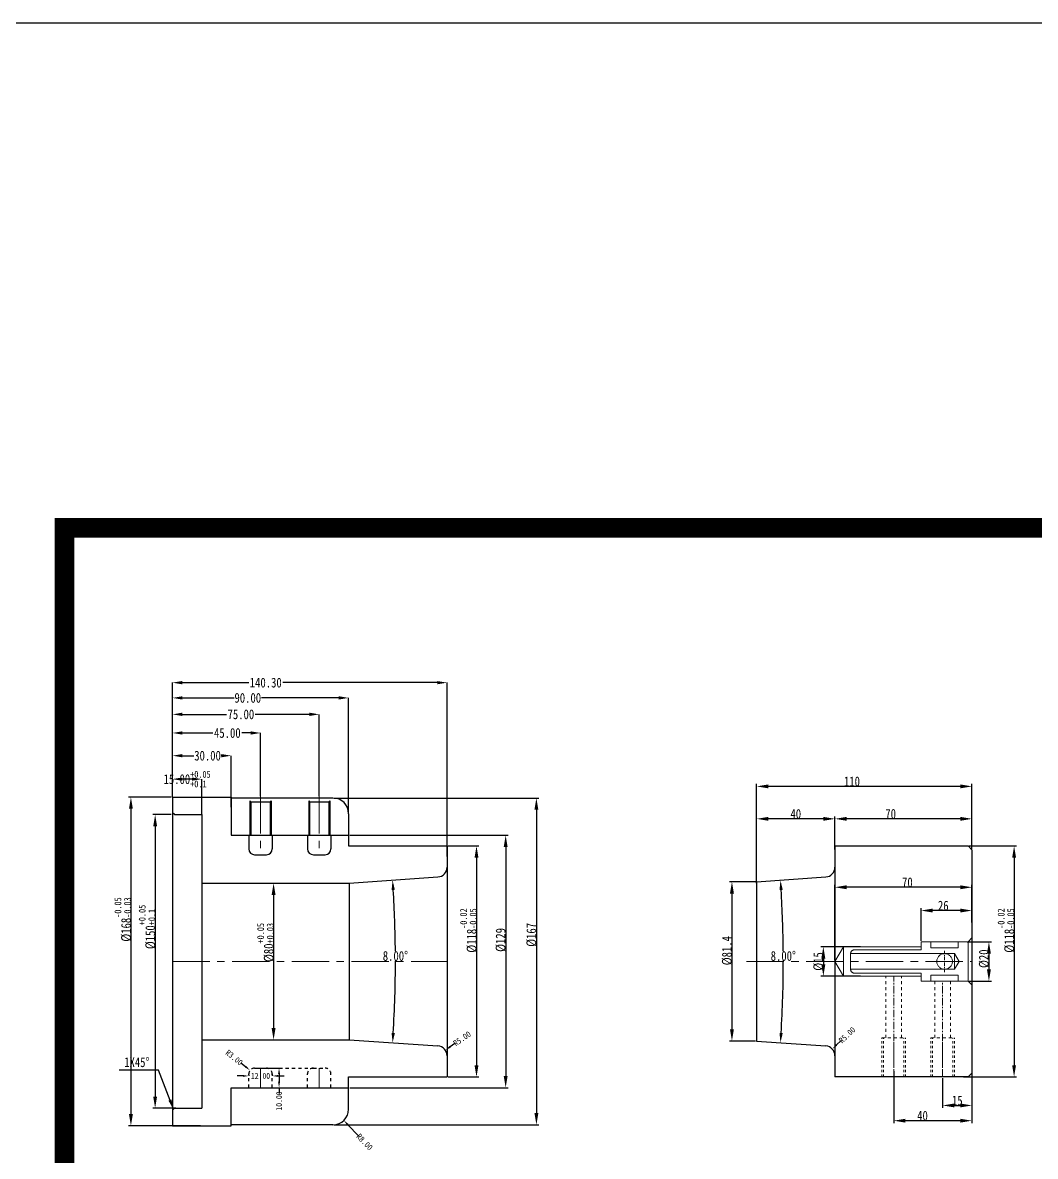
# Model space of a CAD drawing. Header units: millimetres. Extents: x 1803 to 4269, y -6912 to 1836.
# Drawn here: x 2484 to 3001, y 1257 to 1836 of the extents above; entities that cross this region are included whole.
import ezdxf

# ---------------------------------------------------------------- set-up
doc = ezdxf.new("R2010")
doc.units = ezdxf.units.MM
doc.header["$LTSCALE"] = 16.335
doc.header["$PDMODE"] = 3
doc.header["$PDSIZE"] = 0.3125
for name, pattern in [('CENTER', [0.6, 0.375, -0.075, 0.075, -0.075]), ('HIDDEN', [0.2, 0.1, -0.1]), ('HIDDENX2', [0.75, 0.5, -0.25])]:
    doc.linetypes.add(name, pattern=pattern)
doc.layers.get('0').update_dxf_attribs({"linetype": 'CONTINUOUS'})
doc.layers.get('Defpoints').update_dxf_attribs({"linetype": 'CONTINUOUS'})
for name, color, linetype, lineweight in [('cool', 153, 'HIDDEN', 9), ('moldbase', 7, 'CONTINUOUS', 20), ('screw', 33, 'CONTINUOUS', 13), ('虚线', 6, 'HIDDENX2', 13)]:
    doc.layers.add(name, color=color, linetype=linetype, lineweight=lineweight)
doc.layers.add('DEFAULT_2', color=8, linetype='HIDDEN')
doc.styles.get("Standard").update_dxf_attribs({"font": 'txt', "width": 0.8})
doc.dimstyles.new('ISO-25', dxfattribs={"dimtxt": 8, "dimasz": 6, "dimexe": 1.25, "dimexo": 0.625, "dimgap": 0, "dimtad": 1, "dimdsep": 46, "dimtxsty": 'Standard', "dimcen": 0, "dimclrd": 4, "dimclre": 4, "dimclrt": 6, "dimazin": 0, "dimtfac": 1, "dimtofl": 0, "dimtmove": 0, "dimatfit": 3, "dimfxl": 0, "dimarcsym": 0})
doc.dimstyles.get("Standard").update_dxf_attribs({"dimtxt": 0.15625, "dimasz": 0.1875, "dimexe": 0.125, "dimexo": 0.0625, "dimtad": 0, "dimtih": 1, "dimtoh": 1, "dimdsep": 46, "dimtxsty": 'Standard', "dimcen": 0.09, "dimadec": 0, "dimazin": 0, "dimtp": 0.01, "dimtm": 0.01, "dimtfac": 1, "dimtofl": 0, "dimtmove": 0, "dimatfit": 3, "dimfxl": 0, "dimtolj": 1, "dimarcsym": 0})
doc.dimstyles.new('STANDARD$0', dxfattribs={"dimscale": 2, "dimtxt": 3, "dimasz": 3, "dimexe": 1.25, "dimexo": 0.625, "dimgap": 0.5, "dimtad": 0, "dimdsep": 46, "dimlunit": 6, "dimtxsty": 'Standard', "dimblk": 'CLOSEDBLANK', "dimcen": 0, "dimclrt": 2, "dimazin": 2, "dimtfac": 2, "dimtmove": 1, "dimatfit": 3, "dimfxl": 0, "dimtolj": 1, "dimtzin": 0, "dimarcsym": 0})

# ---------------------------------------------------------------- blocks, each defined once
blk = doc.blocks.new('*D114')
at = {"color": 4, "lineweight": -2}
for p, q in [((2701.12, 1415.2), (2716.78, 1415.2)), ((2715.53, 1409.2), (2715.53, 1303.2)), ((2701.12, 1297.2), (2716.78, 1297.2))]:
    blk.add_line(p, q, dxfattribs=at)
at = {"color": 4}
for points in [[(2714.53, 1409.2), (2716.53, 1409.2), (2715.53, 1415.2)], [(2714.53, 1303.2), (2716.53, 1303.2), (2715.53, 1297.2)]]:
    blk.add_solid(points, dxfattribs=at)
at = {"layer": 'Defpoints', "color": 0}
for p in [(2700.5, 1415.2), (2700.5, 1297.2), (2715.53, 1297.2)]:
    blk.add_point(p, dxfattribs=at)
at = {"color": 6, "lineweight": 0, "insert": (2711.45, 1372.01), "char_height": 5, "attachment_point": 5, "rotation": 90}
blk.add_mtext('%%C118{\\H0.7x;\\S-0.02^ -0.05;}', dxfattribs=at)
blk = doc.blocks.new('*D115')
at = {"color": 4, "lineweight": -2}
for p, q in [((2591.92, 1396.2), (2613.12, 1396.2)), ((2611.87, 1390.2), (2611.87, 1322.2)), ((2591.92, 1316.2), (2613.12, 1316.2))]:
    blk.add_line(p, q, dxfattribs=at)
at = {"color": 4}
for points in [[(2610.87, 1390.2), (2612.87, 1390.2), (2611.87, 1396.2)], [(2610.87, 1322.2), (2612.87, 1322.2), (2611.87, 1316.2)]]:
    blk.add_solid(points, dxfattribs=at)
at = {"layer": 'Defpoints', "color": 0}
for p in [(2591.3, 1396.2), (2591.3, 1316.2), (2611.87, 1316.2)]:
    blk.add_point(p, dxfattribs=at)
at = {"color": 6, "lineweight": 0, "insert": (2607.79, 1365.88), "char_height": 5, "attachment_point": 5, "rotation": 90}
blk.add_mtext('%%C80{\\H0.7x;\\S+0.05^ +0.03;}', dxfattribs=at)
blk = doc.blocks.new('*D137')
at = {"color": 4, "lineweight": -2}
for start, end in [(0.50798, 3.51904), (356.48096, 0.02702)]:
    blk.add_arc((2078.47, 1356.2), 595.65, start, end, dxfattribs=at)
at = {"color": 4}
for points in [[(2672.16, 1392.7), (2673.82, 1392.81), (2672.67, 1397.75)], [(2673.82, 1319.58), (2672.16, 1319.69), (2672.67, 1314.65)]]:
    blk.add_solid(points, dxfattribs=at)
at = {"layer": 'Defpoints', "color": 0}
for p in [(2650.5, 1396.2), (2695.84, 1399.37), (2673.96, 1342.34), (2650.5, 1316.2), (2695.84, 1313.03)]:
    blk.add_point(p, dxfattribs=at)
at = {"color": 6, "insert": (2674.11, 1358.98), "char_height": 5, "attachment_point": 5}
blk.add_mtext('\\A1;8.00°', dxfattribs=at)
blk = doc.blocks.new('*D116')
at = {"color": 4, "lineweight": -2}
for p, q in [((2560.2, 1440.2), (2560.2, 1461.32)), ((2565.2, 1461.32), (2571.14, 1461.32)), ((2585.2, 1461.32), (2585.14, 1461.32)), ((2590.2, 1435), (2590.2, 1461.32))]:
    blk.add_line(p, q, dxfattribs=at)
at = {"color": 4}
for points in [[(2565.2, 1462.16), (2565.2, 1460.49), (2560.2, 1461.32)], [(2585.2, 1462.16), (2585.2, 1460.49), (2590.2, 1461.32)]]:
    blk.add_solid(points, dxfattribs=at)
at = {"layer": 'Defpoints', "color": 0}
for p in [(2590.2, 1461.32), (2560.2, 1440.2), (2590.2, 1435)]:
    blk.add_point(p, dxfattribs=at)
at = {"color": 6, "insert": (2578.14, 1461.32), "char_height": 5, "attachment_point": 5}
blk.add_mtext('\\A1;30.00', dxfattribs=at)
blk = doc.blocks.new('*D138')
at = {"color": 4, "lineweight": -2}
for p, q in [((2560.2, 1440.2), (2560.2, 1472.93)), ((2565.2, 1472.93), (2580.92, 1472.93)), ((2600.2, 1472.93), (2595.58, 1472.93)), ((2605.2, 1440.7), (2605.2, 1472.93))]:
    blk.add_line(p, q, dxfattribs=at)
at = {"color": 4}
for points in [[(2565.2, 1473.77), (2565.2, 1472.1), (2560.2, 1472.93)], [(2600.2, 1473.77), (2600.2, 1472.1), (2605.2, 1472.93)]]:
    blk.add_solid(points, dxfattribs=at)
at = {"layer": 'Defpoints', "color": 0}
for p in [(2605.2, 1472.93), (2560.2, 1440.2), (2605.2, 1440.7)]:
    blk.add_point(p, dxfattribs=at)
at = {"color": 6, "insert": (2588.25, 1472.93), "char_height": 5, "attachment_point": 5}
blk.add_mtext('\\A1;45.00', dxfattribs=at)
blk = doc.blocks.new('*D139')
at = {"color": 4, "lineweight": -2}
for p, q in [((2560.2, 1440.2), (2560.2, 1482.45)), ((2565.2, 1482.45), (2587.84, 1482.45)), ((2630.2, 1482.45), (2602.5, 1482.45)), ((2635.2, 1440.7), (2635.2, 1482.45))]:
    blk.add_line(p, q, dxfattribs=at)
at = {"color": 4}
for points in [[(2565.2, 1483.29), (2565.2, 1481.62), (2560.2, 1482.45)], [(2630.2, 1483.29), (2630.2, 1481.62), (2635.2, 1482.45)]]:
    blk.add_solid(points, dxfattribs=at)
at = {"layer": 'Defpoints', "color": 0}
for p in [(2635.2, 1482.45), (2560.2, 1440.2), (2635.2, 1440.7)]:
    blk.add_point(p, dxfattribs=at)
at = {"color": 6, "insert": (2595.17, 1482.45), "char_height": 5, "attachment_point": 5}
blk.add_mtext('\\A1;75.00', dxfattribs=at)
blk = doc.blocks.new('*D140')
at = {"color": 4, "lineweight": -2}
for p, q in [((2560.2, 1440.2), (2560.2, 1490.85)), ((2565.2, 1490.85), (2591.7, 1490.85)), ((2645.2, 1490.85), (2605.7, 1490.85)), ((2650.2, 1431.7), (2650.2, 1490.85))]:
    blk.add_line(p, q, dxfattribs=at)
at = {"color": 4}
for points in [[(2565.2, 1491.69), (2565.2, 1490.02), (2560.2, 1490.85)], [(2645.2, 1491.69), (2645.2, 1490.02), (2650.2, 1490.85)]]:
    blk.add_solid(points, dxfattribs=at)
at = {"layer": 'Defpoints', "color": 0}
for p in [(2650.2, 1490.85), (2560.2, 1440.2), (2650.2, 1431.7)]:
    blk.add_point(p, dxfattribs=at)
at = {"color": 6, "insert": (2598.7, 1490.85), "char_height": 5, "attachment_point": 5}
blk.add_mtext('\\A1;90.00', dxfattribs=at)
blk = doc.blocks.new('*D141')
at = {"color": 4, "lineweight": -2}
for p, q in [((2560.2, 1440.2), (2560.2, 1498.64)), ((2565.2, 1498.64), (2599.2, 1498.64)), ((2695.5, 1498.64), (2616.54, 1498.64)), ((2700.5, 1409.9), (2700.5, 1498.64))]:
    blk.add_line(p, q, dxfattribs=at)
at = {"color": 4}
for points in [[(2565.2, 1499.47), (2565.2, 1497.8), (2560.2, 1498.64)], [(2695.5, 1499.47), (2695.5, 1497.8), (2700.5, 1498.64)]]:
    blk.add_solid(points, dxfattribs=at)
at = {"layer": 'Defpoints', "color": 0}
for p in [(2700.5, 1498.64), (2560.2, 1440.2), (2700.5, 1409.9)]:
    blk.add_point(p, dxfattribs=at)
at = {"color": 6, "insert": (2607.87, 1498.64), "char_height": 5, "attachment_point": 5}
blk.add_mtext('\\A1;140.30', dxfattribs=at)
blk = doc.blocks.new('*D119')
at = {"color": 4, "lineweight": -2}
for p, q in [((2898.64, 1413.32), (2898.64, 1430.31)), ((2962.64, 1429.06), (2904.64, 1429.06)), ((2968.64, 1418.82), (2968.64, 1430.31))]:
    blk.add_line(p, q, dxfattribs=at)
at = {"color": 4}
for points in [[(2904.64, 1430.06), (2904.64, 1428.06), (2898.64, 1429.06)], [(2962.64, 1430.06), (2962.64, 1428.06), (2968.64, 1429.06)]]:
    blk.add_solid(points, dxfattribs=at)
at = {"layer": 'Defpoints', "color": 0}
for p in [(2898.64, 1429.06), (2968.64, 1418.2), (2898.64, 1412.7)]:
    blk.add_point(p, dxfattribs=at)
at = {"color": 6, "lineweight": 0, "insert": (2927.1, 1431.56), "char_height": 5, "attachment_point": 5}
blk.add_mtext('70', dxfattribs=at)
blk = doc.blocks.new('*D120')
at = {"color": 4, "lineweight": -2}
for p, q in [((2858.64, 1396.26), (2858.64, 1446.89)), ((2962.64, 1445.64), (2864.64, 1445.64)), ((2968.64, 1413.82), (2968.64, 1446.89))]:
    blk.add_line(p, q, dxfattribs=at)
at = {"color": 4}
for points in [[(2864.64, 1446.64), (2864.64, 1444.64), (2858.64, 1445.64)], [(2962.64, 1446.64), (2962.64, 1444.64), (2968.64, 1445.64)]]:
    blk.add_solid(points, dxfattribs=at)
at = {"layer": 'Defpoints', "color": 0}
for p in [(2858.64, 1445.64), (2968.64, 1413.2), (2858.64, 1395.63)]:
    blk.add_point(p, dxfattribs=at)
at = {"color": 6, "lineweight": 0, "insert": (2907.34, 1448.14), "char_height": 5, "attachment_point": 5}
blk.add_mtext('110', dxfattribs=at)
blk = doc.blocks.new('*D121')
at = {"color": 4, "lineweight": -2}
for p, q in [((2858.64, 1396.26), (2858.64, 1430.31)), ((2892.64, 1429.06), (2864.64, 1429.06)), ((2898.64, 1413.71), (2898.64, 1430.31))]:
    blk.add_line(p, q, dxfattribs=at)
at = {"color": 4}
for points in [[(2864.64, 1430.06), (2864.64, 1428.06), (2858.64, 1429.06)], [(2892.64, 1430.06), (2892.64, 1428.06), (2898.64, 1429.06)]]:
    blk.add_solid(points, dxfattribs=at)
at = {"layer": 'Defpoints', "color": 0}
for p in [(2858.64, 1429.06), (2898.64, 1413.09), (2858.64, 1395.63)]:
    blk.add_point(p, dxfattribs=at)
at = {"color": 6, "lineweight": 0, "insert": (2878.64, 1431.56), "char_height": 5, "attachment_point": 5}
blk.add_mtext('40', dxfattribs=at)
blk = doc.blocks.new('*D122')
at = {"color": 4, "lineweight": -2}
for p, q in [((2967.27, 1415.2), (2991.4, 1415.2)), ((2990.15, 1409.2), (2990.15, 1303.2)), ((2964.27, 1297.2), (2991.4, 1297.2))]:
    blk.add_line(p, q, dxfattribs=at)
at = {"color": 4}
for points in [[(2989.15, 1409.2), (2991.15, 1409.2), (2990.15, 1415.2)], [(2989.15, 1303.2), (2991.15, 1303.2), (2990.15, 1297.2)]]:
    blk.add_solid(points, dxfattribs=at)
at = {"layer": 'Defpoints', "color": 0}
for p in [(2966.64, 1415.2), (2963.64, 1297.2), (2990.15, 1297.2)]:
    blk.add_point(p, dxfattribs=at)
at = {"color": 6, "lineweight": 0, "insert": (2986.07, 1372.01), "char_height": 5, "attachment_point": 5, "rotation": 90}
blk.add_mtext('%%C118{\\H0.7x;\\S-0.02^ -0.05;}', dxfattribs=at)
blk = doc.blocks.new('*D123')
at = {"color": 4, "lineweight": -2}
for p, q in [((2968.64, 1300.53), (2968.64, 1281.39)), ((2953.64, 1296.57), (2953.64, 1281.39)), ((2959.64, 1282.64), (2962.64, 1282.64))]:
    blk.add_line(p, q, dxfattribs=at)
at = {"color": 4}
for points in [[(2959.64, 1283.64), (2959.64, 1281.64), (2953.64, 1282.64)], [(2962.64, 1283.64), (2962.64, 1281.64), (2968.64, 1282.64)]]:
    blk.add_solid(points, dxfattribs=at)
at = {"layer": 'Defpoints', "color": 0}
for p in [(2968.64, 1301.16), (2953.64, 1297.2), (2968.64, 1282.64)]:
    blk.add_point(p, dxfattribs=at)
at = {"color": 6, "lineweight": 0, "insert": (2961.14, 1285.14), "char_height": 5, "attachment_point": 5}
blk.add_mtext('15', dxfattribs=at)
blk = doc.blocks.new('*D124')
at = {"color": 4, "lineweight": -2}
for p, q in [((2928.64, 1300.08), (2928.64, 1273.59)), ((2968.64, 1302.89), (2968.64, 1273.59)), ((2962.64, 1274.84), (2934.64, 1274.84))]:
    blk.add_line(p, q, dxfattribs=at)
at = {"color": 4}
for points in [[(2934.64, 1275.84), (2934.64, 1273.84), (2928.64, 1274.84)], [(2962.64, 1275.84), (2962.64, 1273.84), (2968.64, 1274.84)]]:
    blk.add_solid(points, dxfattribs=at)
at = {"layer": 'Defpoints', "color": 0}
for p in [(2968.64, 1303.51), (2928.64, 1300.7), (2928.64, 1274.84)]:
    blk.add_point(p, dxfattribs=at)
at = {"color": 6, "lineweight": 0, "insert": (2943.37, 1277.34), "char_height": 5, "attachment_point": 5}
blk.add_mtext('40', dxfattribs=at)
blk = doc.blocks.new('*D152')
at = {"color": 4, "lineweight": -2}
for p, q in [((2858.02, 1396.9), (2844.77, 1396.9)), ((2846.02, 1390.9), (2846.02, 1321.5)), ((2858.02, 1315.5), (2844.77, 1315.5))]:
    blk.add_line(p, q, dxfattribs=at)
at = {"color": 4}
for points in [[(2845.02, 1390.9), (2847.02, 1390.9), (2846.02, 1396.9)], [(2845.02, 1321.5), (2847.02, 1321.5), (2846.02, 1315.5)]]:
    blk.add_solid(points, dxfattribs=at)
at = {"layer": 'Defpoints', "color": 0}
for p in [(2858.64, 1396.9), (2846.02, 1315.5), (2858.64, 1315.5)]:
    blk.add_point(p, dxfattribs=at)
at = {"color": 6, "lineweight": 0, "insert": (2843.52, 1361.71), "char_height": 5, "attachment_point": 5, "rotation": 90}
blk.add_mtext('%%c81.4', dxfattribs=at)
blk = doc.blocks.new('*D153')
at = {"color": 4, "lineweight": -2}
for start, end in [(0.50798, 3.51904), (356.48096, 0.02702)]:
    blk.add_arc((2276.62, 1356.2), 595.65, start, end, dxfattribs=at)
at = {"color": 4}
for points in [[(2870.31, 1392.7), (2871.97, 1392.81), (2870.81, 1397.75)], [(2871.97, 1319.58), (2870.31, 1319.69), (2870.81, 1314.65)]]:
    blk.add_solid(points, dxfattribs=at)
at = {"layer": 'Defpoints', "color": 0}
for p in [(2858.64, 1396.9), (2893.99, 1399.37), (2872.1, 1342.34), (2858.64, 1315.5), (2893.99, 1313.03)]:
    blk.add_point(p, dxfattribs=at)
at = {"color": 6, "insert": (2872.26, 1358.98), "char_height": 5, "attachment_point": 5}
blk.add_mtext('\\A1;8.00°', dxfattribs=at)
blk = doc.blocks.new('*D154')
at = {"color": 3, "lineweight": -2}
blk.add_line((2901.64, 1315.59), (2899.46, 1313.53), dxfattribs=at)
at = {"color": 3}
blk.add_solid([(2899.12, 1313.89), (2899.8, 1313.17), (2897.28, 1311.47)], dxfattribs=at)
at = {"layer": 'Defpoints', "color": 0}
for p in [(2897.28, 1311.47), (2893.64, 1308.04)]:
    blk.add_point(p, dxfattribs=at)
at = {"color": 6, "insert": (2904.84, 1318.61), "char_height": 3, "attachment_point": 5, "rotation": 43.36579}
blk.add_mtext('\\A1;R5.00', dxfattribs=at)
blk = doc.blocks.new('*D155')
at = {"color": 3, "lineweight": -2}
blk.add_line((2704.54, 1314.29), (2702.08, 1312.59), dxfattribs=at)
at = {"color": 3}
blk.add_solid([(2701.79, 1313), (2702.36, 1312.18), (2699.61, 1310.88)], dxfattribs=at)
at = {"layer": 'Defpoints', "color": 0}
for p in [(2699.61, 1310.88), (2695.5, 1308.04)]:
    blk.add_point(p, dxfattribs=at)
at = {"color": 6, "insert": (2708.16, 1316.8), "char_height": 3, "attachment_point": 5, "rotation": 34.66288}
blk.add_mtext('\\A1;R5.00', dxfattribs=at)
blk = doc.blocks.new('*D156')
at = {"color": 4, "lineweight": -2}
for p, q in [((2966.18, 1366.2), (2978.54, 1366.2)), ((2977.29, 1360.2), (2977.29, 1352.2)), ((2967.27, 1346.2), (2978.54, 1346.2))]:
    blk.add_line(p, q, dxfattribs=at)
at = {"color": 4}
for points in [[(2976.29, 1360.2), (2978.29, 1360.2), (2977.29, 1366.2)], [(2976.29, 1352.2), (2978.29, 1352.2), (2977.29, 1346.2)]]:
    blk.add_solid(points, dxfattribs=at)
at = {"layer": 'Defpoints', "color": 0}
for p in [(2965.56, 1366.2), (2966.64, 1346.2), (2977.29, 1346.2)]:
    blk.add_point(p, dxfattribs=at)
at = {"color": 6, "lineweight": 0, "insert": (2974.79, 1357.58), "char_height": 5, "attachment_point": 5, "rotation": 90}
blk.add_mtext('%%c20', dxfattribs=at)
blk = doc.blocks.new('*D157')
at = {"color": 4, "lineweight": -2}
for p, q in [((2942.64, 1366.82), (2942.64, 1383.46)), ((2962.64, 1382.21), (2948.64, 1382.21)), ((2968.64, 1376.09), (2968.64, 1383.46))]:
    blk.add_line(p, q, dxfattribs=at)
at = {"color": 4}
for points in [[(2948.64, 1383.21), (2948.64, 1381.21), (2942.64, 1382.21)], [(2962.64, 1383.21), (2962.64, 1381.21), (2968.64, 1382.21)]]:
    blk.add_solid(points, dxfattribs=at)
at = {"layer": 'Defpoints', "color": 0}
for p in [(2942.64, 1382.21), (2968.64, 1375.47), (2942.64, 1366.2)]:
    blk.add_point(p, dxfattribs=at)
at = {"color": 6, "lineweight": 0, "insert": (2953.96, 1384.71), "char_height": 5, "attachment_point": 5}
blk.add_mtext('26', dxfattribs=at)
blk = doc.blocks.new('*D158')
at = {"color": 4, "lineweight": -2}
for p, q in [((2898.64, 1356.82), (2898.64, 1395.36)), ((2962.64, 1394.11), (2904.64, 1394.11)), ((2968.64, 1376.09), (2968.64, 1395.36))]:
    blk.add_line(p, q, dxfattribs=at)
at = {"color": 4}
for points in [[(2904.64, 1395.11), (2904.64, 1393.11), (2898.64, 1394.11)], [(2962.64, 1395.11), (2962.64, 1393.11), (2968.64, 1394.11)]]:
    blk.add_solid(points, dxfattribs=at)
at = {"layer": 'Defpoints', "color": 0}
for p in [(2898.64, 1394.11), (2968.64, 1375.47), (2898.64, 1356.2)]:
    blk.add_point(p, dxfattribs=at)
at = {"color": 6, "lineweight": 0, "insert": (2935.64, 1396.61), "char_height": 5, "attachment_point": 5}
blk.add_mtext('70', dxfattribs=at)
blk = doc.blocks.new('*D159')
at = {"color": 4, "lineweight": -2}
for p, q in [((2911.66, 1363.7), (2891.46, 1363.7)), ((2892.71, 1357.7), (2892.71, 1354.7)), ((2911.66, 1348.7), (2891.46, 1348.7))]:
    blk.add_line(p, q, dxfattribs=at)
at = {"color": 4}
for points in [[(2891.71, 1357.7), (2893.71, 1357.7), (2892.71, 1363.7)], [(2891.71, 1354.7), (2893.71, 1354.7), (2892.71, 1348.7)]]:
    blk.add_solid(points, dxfattribs=at)
at = {"layer": 'Defpoints', "color": 0}
for p in [(2912.28, 1363.7), (2892.71, 1348.7), (2912.28, 1348.7)]:
    blk.add_point(p, dxfattribs=at)
at = {"color": 6, "lineweight": 0, "insert": (2890.21, 1356.2), "char_height": 5, "attachment_point": 5, "rotation": 90}
blk.add_mtext('%%c15', dxfattribs=at)
blk = doc.blocks.new('*D125')
at = {"color": 4, "lineweight": -2}
for p, q in [((2559.57, 1440.2), (2537.74, 1440.2)), ((2538.99, 1434.2), (2538.99, 1278.2)), ((2574.57, 1272.2), (2537.74, 1272.2))]:
    blk.add_line(p, q, dxfattribs=at)
at = {"color": 4}
for points in [[(2537.99, 1434.2), (2539.99, 1434.2), (2538.99, 1440.2)], [(2537.99, 1278.2), (2539.99, 1278.2), (2538.99, 1272.2)]]:
    blk.add_solid(points, dxfattribs=at)
at = {"layer": 'Defpoints', "color": 0}
for p in [(2560.2, 1440.2), (2538.99, 1272.2), (2575.2, 1272.2)]:
    blk.add_point(p, dxfattribs=at)
at = {"color": 6, "lineweight": 0, "insert": (2534.9, 1377.64), "char_height": 5, "attachment_point": 5, "rotation": 90}
blk.add_mtext('%%C168{\\H0.7x;\\S-0.05^ -0.03;}', dxfattribs=at)
blk = doc.blocks.new('*D126')
at = {"color": 3, "linetype": 'Continuous', "lineweight": -2}
for p, q in [((2596.2, 1297.7), (2593.2, 1297.7)), ((2599.2, 1298.2), (2599.2, 1297.7)), ((2611.2, 1298.7), (2611.2, 1297.7)), ((2614.2, 1297.7), (2617.2, 1297.7))]:
    blk.add_line(p, q, dxfattribs=at)
at = {"color": 3}
for points in [[(2596.2, 1298.2), (2596.2, 1297.2), (2599.2, 1297.7)], [(2614.2, 1298.2), (2614.2, 1297.2), (2611.2, 1297.7)]]:
    blk.add_solid(points, dxfattribs=at)
at = {"layer": 'Defpoints', "color": 0}
for p in [(2599.2, 1298.2), (2599.2, 1297.7), (2611.2, 1298.7)]:
    blk.add_point(p, dxfattribs=at)
at = {"color": 6, "insert": (2605.2, 1297.7), "char_height": 3, "attachment_point": 5}
blk.add_mtext('\\A1;12.00', dxfattribs=at)
blk = doc.blocks.new('*D160')
at = {"color": 3, "linetype": 'Continuous', "lineweight": -2}
for p, q in [((2603.36, 1301.7), (2614.67, 1301.7)), ((2614.67, 1298.7), (2614.67, 1294.7)), ((2603.36, 1291.7), (2614.67, 1291.7)), ((2614.67, 1291.7), (2614.67, 1288.7))]:
    blk.add_line(p, q, dxfattribs=at)
at = {"color": 3}
for points in [[(2614.17, 1298.7), (2615.17, 1298.7), (2614.67, 1301.7)], [(2614.17, 1294.7), (2615.17, 1294.7), (2614.67, 1291.7)]]:
    blk.add_solid(points, dxfattribs=at)
at = {"layer": 'Defpoints', "color": 0}
for p in [(2603.36, 1301.7), (2603.36, 1291.7), (2614.67, 1291.7)]:
    blk.add_point(p, dxfattribs=at)
at = {"color": 6, "insert": (2614.67, 1284.9), "char_height": 3, "attachment_point": 5, "rotation": 90}
blk.add_mtext('\\A1;10.00', dxfattribs=at)
blk = doc.blocks.new('*D161')
at = {"color": 3, "linetype": 'Continuous', "lineweight": -2}
blk.add_line((2595.18, 1304.34), (2597.52, 1302.46), dxfattribs=at)
at = {"color": 3}
blk.add_solid([(2597.83, 1302.85), (2597.21, 1302.07), (2599.86, 1300.58)], dxfattribs=at)
at = {"layer": 'Defpoints', "color": 0}
for p in [(2599.86, 1300.58), (2602.2, 1298.7)]:
    blk.add_point(p, dxfattribs=at)
at = {"color": 6, "insert": (2591.76, 1307.1), "char_height": 3, "attachment_point": 5, "rotation": 321.17969}
blk.add_mtext('\\A1;R3.00', dxfattribs=at)
blk = doc.blocks.new('*D162')
at = {"color": 4, "lineweight": -2}
for p, q in [((2642.82, 1439.7), (2747.38, 1439.7)), ((2746.13, 1433.7), (2746.13, 1278.7)), ((2642.82, 1272.7), (2747.38, 1272.7))]:
    blk.add_line(p, q, dxfattribs=at)
at = {"color": 4}
for points in [[(2745.13, 1433.7), (2747.13, 1433.7), (2746.13, 1439.7)], [(2745.13, 1278.7), (2747.13, 1278.7), (2746.13, 1272.7)]]:
    blk.add_solid(points, dxfattribs=at)
at = {"layer": 'Defpoints', "color": 0}
for p in [(2642.2, 1439.7), (2642.2, 1272.7), (2746.13, 1272.7)]:
    blk.add_point(p, dxfattribs=at)
at = {"color": 6, "lineweight": 0, "insert": (2743.63, 1369.78), "char_height": 5, "attachment_point": 5, "rotation": 90}
blk.add_mtext('%%c167', dxfattribs=at)
blk = doc.blocks.new('*D127')
at = {"color": 4, "lineweight": -2}
for p, q in [((2559.57, 1431.2), (2550.12, 1431.2)), ((2551.37, 1425.2), (2551.37, 1287.2)), ((2561.94, 1281.2), (2550.12, 1281.2))]:
    blk.add_line(p, q, dxfattribs=at)
at = {"color": 4}
for points in [[(2550.37, 1425.2), (2552.37, 1425.2), (2551.37, 1431.2)], [(2550.37, 1287.2), (2552.37, 1287.2), (2551.37, 1281.2)]]:
    blk.add_solid(points, dxfattribs=at)
at = {"layer": 'Defpoints', "color": 0}
for p in [(2560.2, 1431.2), (2551.37, 1281.2), (2562.56, 1281.2)]:
    blk.add_point(p, dxfattribs=at)
at = {"color": 6, "lineweight": 0, "insert": (2547.29, 1373.82), "char_height": 5, "attachment_point": 5, "rotation": 90}
blk.add_mtext('%%C150{\\H0.7x;\\S+0.05^ +0.1;}', dxfattribs=at)
blk = doc.blocks.new('*D163')
at = {"color": 4, "lineweight": -2}
for p, q in [((2650.82, 1420.7), (2731.68, 1420.7)), ((2730.43, 1414.7), (2730.43, 1297.7)), ((2650.82, 1291.7), (2731.68, 1291.7))]:
    blk.add_line(p, q, dxfattribs=at)
at = {"color": 4}
for points in [[(2729.43, 1414.7), (2731.43, 1414.7), (2730.43, 1420.7)], [(2729.43, 1297.7), (2731.43, 1297.7), (2730.43, 1291.7)]]:
    blk.add_solid(points, dxfattribs=at)
at = {"layer": 'Defpoints', "color": 0}
for p in [(2650.2, 1420.7), (2650.2, 1291.7), (2730.43, 1291.7)]:
    blk.add_point(p, dxfattribs=at)
at = {"color": 6, "lineweight": 0, "insert": (2727.93, 1367.18), "char_height": 5, "attachment_point": 5, "rotation": 90}
blk.add_mtext('%%c129', dxfattribs=at)
blk = doc.blocks.new('*D164')
at = {"color": 4, "lineweight": -2}
for p, q in [((2560.2, 1444.18), (2560.2, 1449.36)), ((2570.2, 1449.36), (2565.2, 1449.36)), ((2575.2, 1431.2), (2575.2, 1449.36))]:
    blk.add_line(p, q, dxfattribs=at)
at = {"color": 4}
for points in [[(2565.2, 1450.19), (2565.2, 1448.53), (2560.2, 1449.36)], [(2570.2, 1450.19), (2570.2, 1448.53), (2575.2, 1449.36)]]:
    blk.add_solid(points, dxfattribs=at)
at = {"layer": 'Defpoints', "color": 0}
for p in [(2560.2, 1449.36), (2560.2, 1444.18), (2575.2, 1431.2)]:
    blk.add_point(p, dxfattribs=at)
at = {"color": 6, "insert": (2567.7, 1449.36), "char_height": 5, "attachment_point": 5}
blk.add_mtext('\\A1;15.00{\\H0.7x;\\S+0.05^ +0.1;}', dxfattribs=at)
blk = doc.blocks.new('*D171')
at = {"color": 3, "lineweight": -2}
blk.add_line((2655.29, 1267.15), (2649.84, 1272.79), dxfattribs=at)
at = {"color": 3}
blk.add_solid([(2650.2, 1273.14), (2649.48, 1272.44), (2647.76, 1274.95)], dxfattribs=at)
at = {"layer": 'Defpoints', "color": 0}
for p in [(2642.2, 1280.7), (2647.76, 1274.95)]:
    blk.add_point(p, dxfattribs=at)
at = {"color": 6, "insert": (2658.35, 1263.99), "char_height": 3, "attachment_point": 5, "rotation": 314.04129}
blk.add_mtext('\\A1;R8.00', dxfattribs=at)

msp = doc.modelspace()

# ---------------------------------------------------------------- linework, layer by layer
for p, q in [((2560.196, 1440.197), (2590.196, 1440.197)), ((2560.196, 1440.197), (2560.196, 1280.197)), ((2590.196, 1440.197), (2590.196, 1420.697)), ((2642.196, 1439.697), (2590.196, 1439.697)), ((2599.796, 1438.197), (2599.796, 1420.697)), ((2599.796, 1438.197), (2600.296, 1437.697)), ((2600.296, 1437.697), (2600.296, 1420.697)), ((2600.296, 1437.697), (2610.096, 1437.697)), ((2610.596, 1438.197), (2610.096, 1437.697)), ((2610.096, 1437.697), (2610.096, 1420.697)), ((2610.596, 1438.197), (2610.596, 1420.697)), ((2629.796, 1438.197), (2629.796, 1420.697)), ((2629.796, 1438.197), (2630.296, 1437.697)), ((2630.296, 1437.697), (2630.296, 1420.697)), ((2630.296, 1437.697), (2640.096, 1437.697)), ((2640.596, 1438.197), (2640.096, 1437.697)), ((2640.096, 1437.697), (2640.096, 1420.697)), ((2640.596, 1438.197), (2640.596, 1420.697)), ((2561.196, 1431.197), (2560.196, 1432.197)), ((2561.196, 1431.197), (2575.196, 1431.197)), ((2575.196, 1431.197), (2575.196, 1281.197)), ((2650.196, 1431.697), (2650.196, 1415.197)), ((2590.196, 1420.697), (2650.196, 1420.697)), ((2599.196, 1420.697), (2599.196, 1413.697)), ((2611.196, 1420.697), (2611.196, 1413.697)), ((2629.196, 1420.697), (2629.196, 1413.697)), ((2641.196, 1420.697), (2641.196, 1413.697)), ((2650.196, 1415.197), (2700.496, 1415.197)), ((2700.496, 1415.197), (2700.496, 1297.197)), ((2898.644, 1415.197), (2898.644, 1297.197)), ((2898.644, 1415.197), (2966.644, 1415.196)), ((2966.644, 1415.196), (2968.644, 1413.196)), ((2602.196, 1410.697), (2608.196, 1410.697)), ((2632.196, 1410.697), (2638.196, 1410.697)), ((2968.644, 1413.196), (2968.644, 1299.197)), ((2575.196, 1396.197), (2650.496, 1396.197)), ((2650.496, 1396.197), (2695.845, 1399.368)), ((2650.496, 1396.197), (2650.496, 1316.197)), ((2858.644, 1396.896), (2893.993, 1399.368)), ((2858.644, 1396.896), (2858.644, 1315.498)), ((2575.196, 1316.197), (2650.496, 1316.197)), ((2650.496, 1316.197), (2695.845, 1313.026)), ((2858.644, 1315.498), (2893.993, 1313.026)), ((2966.644, 1297.197), (2968.644, 1299.197)), ((2590.196, 1291.697), (2650.196, 1291.697)), ((2590.196, 1272.197), (2590.196, 1291.697)), ((2650.196, 1297.197), (2700.496, 1297.197)), ((2650.196, 1280.697), (2650.196, 1297.197)), ((2966.643, 1297.196), (2898.644, 1297.197)), ((2561.196, 1281.197), (2560.196, 1280.197)), ((2560.196, 1280.197), (2560.196, 1272.197)), ((2561.196, 1281.197), (2575.196, 1281.197)), ((2560.196, 1272.197), (2590.196, 1272.197)), ((2642.196, 1272.697), (2590.196, 1272.697))]:
    msp.add_line(p, q)
msp.add_lwpolyline([(1803.007, 1835.847), (4269.41, 1835.847), (4269.41, -6912.165), (1803.007, -6912.165)], close=True)
at = {"const_width": 10}
msp.add_lwpolyline([(3473.761, 761.303), (2505.103, 761.303), (2505.103, 1577.762), (3473.761, 1577.762)], close=True, dxfattribs=at)
for centre, radius, start, end in [((2642.196, 1431.697), 8, 360, 90), ((2602.196, 1413.697), 3, 180, 270), ((2608.196, 1413.697), 3, 270, 0), ((2632.196, 1413.697), 3, 180, 270), ((2638.196, 1413.697), 3, 270, 0), ((2695.496, 1404.356), 5, 274, 360), ((2893.644, 1404.356), 5, 274, 360), ((2695.496, 1308.038), 5, 0, 86), ((2893.644, 1308.038), 5, 0, 86), ((2642.196, 1280.697), 8, 270, 0)]:
    msp.add_arc(centre, radius, start, end)
at = {"layer": 'cool', "ltscale": 0.932966}
for p, q in [((2924.644, 1317.197), (2924.644, 1348.697)), ((2932.644, 1317.197), (2932.644, 1348.697)), ((2949.644, 1317.197), (2949.644, 1346.197)), ((2957.644, 1317.196), (2957.644, 1346.197)), ((2922.644, 1317.197), (2934.644, 1317.197)), ((2947.644, 1317.197), (2959.644, 1317.196))]:
    msp.add_line(p, q, dxfattribs=at)
at = {"layer": 'cool', "color": 1, "linetype": 'CENTER', "ltscale": 0.621977}
for p, q in [((2928.644, 1297.197), (2928.644, 1348.697)), ((2953.644, 1297.196), (2953.644, 1346.197))]:
    msp.add_line(p, q, dxfattribs=at)
at = {"layer": 'DEFAULT_2', "color": 8, "linetype": 'HIDDEN'}
for p, q in [((2599.196, 1291.697), (2599.196, 1298.697)), ((2602.196, 1301.697), (2608.196, 1301.697)), ((2608.196, 1301.697), (2632.196, 1301.697)), ((2611.196, 1291.697), (2611.196, 1298.697)), ((2629.196, 1291.697), (2629.196, 1298.697)), ((2632.196, 1301.697), (2638.196, 1301.697)), ((2641.196, 1291.697), (2641.196, 1298.697))]:
    msp.add_line(p, q, dxfattribs=at)
for centre, start, end in [((2602.196, 1298.697), 90, 180), ((2608.196, 1298.697), 0, 90), ((2632.196, 1298.697), 90, 180), ((2638.196, 1298.697), 0, 90)]:
    msp.add_arc(centre, 3, start, end, dxfattribs=at)
at = {"layer": 'moldbase', "color": 1, "linetype": 'CENTER', "ltscale": 3.109887}
for p, q in [((2605.196, 1440.697), (2605.196, 1410.697)), ((2635.196, 1440.697), (2635.196, 1410.697)), ((2560.196, 1356.197), (2700.496, 1356.197)), ((2853.449, 1356.197), (2968.644, 1356.197)), ((2605.196, 1291.697), (2605.196, 1301.697)), ((2635.196, 1291.697), (2635.196, 1301.697))]:
    msp.add_line(p, q, dxfattribs=at)
at = {"layer": 'screw', "color": 92, "linetype": 'HIDDEN', "ltscale": 0.746373}
for p, q in [((2922.644, 1297.197), (2922.644, 1317.197)), ((2934.644, 1297.197), (2934.644, 1317.197)), ((2947.644, 1297.197), (2947.644, 1317.197)), ((2959.644, 1297.196), (2959.644, 1317.196))]:
    msp.add_line(p, q, dxfattribs=at)
at = {"layer": 'screw', "linetype": 'HIDDEN', "ltscale": 0.746373}
for p, q in [((2923.394, 1297.197), (2923.394, 1317.197)), ((2933.894, 1297.197), (2933.894, 1317.197)), ((2948.394, 1297.197), (2948.394, 1317.197)), ((2958.894, 1297.196), (2958.894, 1317.196))]:
    msp.add_line(p, q, dxfattribs=at)
at = {"layer": 'screw', "color": 1, "linetype": 'CENTER', "ltscale": 0.466483}
for p, q in [((2928.644, 1297.197), (2928.644, 1317.197)), ((2953.644, 1297.197), (2953.644, 1317.196))]:
    msp.add_line(p, q, dxfattribs=at)
at = {"layer": '虚线', "ltscale": 10}
for p, q in [((2966.644, 1366.197), (2968.644, 1368.197)), ((2898.644, 1356.197), (2902.974, 1363.697)), ((2942.644, 1363.697), (2902.974, 1363.697)), ((2902.974, 1363.697), (2902.974, 1348.697)), ((2942.644, 1362.197), (2908.642, 1362.197)), ((2942.644, 1366.197), (2942.644, 1362.197)), ((2966.644, 1366.197), (2942.644, 1366.197)), ((2947.644, 1366.197), (2947.644, 1363.197)), ((2961.644, 1363.197), (2947.644, 1363.197)), ((2961.644, 1366.197), (2961.644, 1363.197)), ((2966.644, 1366.197), (2966.644, 1346.197)), ((2898.644, 1356.197), (2902.974, 1348.697)), ((2906.644, 1360.197), (2959.769, 1360.197)), ((2906.644, 1352.197), (2906.644, 1360.197)), ((2962.066, 1356.215), (2959.746, 1352.197)), ((2959.766, 1360.197), (2959.748, 1352.201)), ((2962.066, 1356.215), (2959.766, 1360.197)), ((2906.644, 1352.197), (2959.746, 1352.197)), ((2942.644, 1350.197), (2908.644, 1350.197)), ((2942.644, 1346.197), (2942.644, 1350.197)), ((2942.644, 1348.697), (2902.974, 1348.697)), ((2966.644, 1346.197), (2942.644, 1346.197)), ((2947.644, 1346.197), (2947.644, 1349.197)), ((2961.644, 1349.197), (2947.644, 1349.197)), ((2961.644, 1346.197), (2961.644, 1349.197)), ((2966.644, 1346.197), (2968.644, 1344.197))]:
    msp.add_line(p, q, dxfattribs=at)
at = {"layer": '虚线', "color": 1, "linetype": 'CENTER', "ltscale": 0.310989}
for p, q in [((2954.644, 1350.697), (2954.644, 1361.697)), ((2949.144, 1356.197), (2960.144, 1356.197))]:
    msp.add_line(p, q, dxfattribs=at)
at = {"layer": '虚线', "ltscale": 10}
msp.add_circle((2954.644, 1356.197), 4, dxfattribs=at)
for centre, start, end in [((2908.644, 1360.197), 90, 180), ((2908.644, 1352.197), 180, 270)]:
    msp.add_arc(centre, 2, start, end, dxfattribs=at)

# ---------------------------------------------------------------- texts
at = {"color": 6, "insert": (2535.567, 1307.221), "char_height": 5, "width": 18.00079, "attachment_point": 1}
msp.add_mtext('{\\fSimSun|b0|i0|c134|p2;1X45%%D}', dxfattribs=at)

# ---------------------------------------------------------------- dimensions: what is measured, and where the dimension line sits
for base, p1, p2, dimstyle, override, picture, middle in [((2700.496, 1498.635), (2560.196, 1440.197), (2700.496, 1409.897), 'Standard', {"dimtxt": 5, "dimasz": 5, "dimexe": 0, "dimexo": 0, "dimgap": 0, "dimtad": 0, "dimzin": 0, "dimcen": 0, "dimclrd": 4, "dimclre": 4, "dimclrt": 6, "dimadec": 2, "dimtol": 0, "dimfxl": 1.25, "dimtzin": 0}, '*D141', (2607.869, 1498.635)), ((2650.196, 1490.853), (2560.196, 1440.197), (2650.196, 1431.697), 'Standard', {"dimtxt": 5, "dimasz": 5, "dimexe": 0, "dimexo": 0, "dimgap": 0, "dimtad": 0, "dimzin": 0, "dimcen": 0, "dimclrd": 4, "dimclre": 4, "dimclrt": 6, "dimadec": 2, "dimtol": 0, "dimfxl": 1.25, "dimtzin": 0}, '*D140', (2598.7, 1490.853)), ((2635.196, 1482.453), (2560.196, 1440.197), (2635.196, 1440.697), 'Standard', {"dimtxt": 5, "dimasz": 5, "dimexe": 0, "dimexo": 0, "dimgap": 0, "dimtad": 0, "dimzin": 0, "dimcen": 0, "dimclrd": 4, "dimclre": 4, "dimclrt": 6, "dimadec": 2, "dimtol": 0, "dimfxl": 1.25, "dimtzin": 0}, '*D139', (2595.169, 1482.453)), ((2605.196, 1472.932), (2560.196, 1440.197), (2605.196, 1440.697), 'Standard', {"dimtxt": 5, "dimasz": 5, "dimexe": 0, "dimexo": 0, "dimgap": 0, "dimtad": 0, "dimzin": 0, "dimcen": 0, "dimclrd": 4, "dimclre": 4, "dimclrt": 6, "dimadec": 2, "dimtol": 0, "dimfxl": 1.25, "dimtzin": 0}, '*D138', (2588.251, 1472.932)), ((2590.196, 1461.325), (2560.196, 1440.197), (2590.196, 1434.999), 'Standard', {"dimtxt": 5, "dimasz": 5, "dimexe": 0, "dimexo": 0, "dimgap": 0, "dimtad": 0, "dimzin": 0, "dimcen": 0, "dimclrd": 4, "dimclre": 4, "dimclrt": 6, "dimadec": 2, "dimtol": 0, "dimfxl": 1.25, "dimtzin": 0}, '*D116', (2578.137, 1461.325)), ((2599.196, 1297.697), (2611.196, 1298.697), (2599.196, 1298.196), 'STANDARD$0', {"dimscale": 1, "dimexe": 0, "dimexo": 0, "dimgap": 0, "dimzin": 0, "dimlunit": 2, "dimclrd": 3, "dimclre": 3, "dimclrt": 6, "dimazin": 0, "dimtfac": 1, "dimtofl": 0, "dimtmove": 0, "dimfxl": 1.25, "dimarcsym": 1}, '*D126', (2605.196, 1297.697))]:
    dim = msp.add_linear_dim(base=base, p1=p1, p2=p2, dimstyle=dimstyle, override=override)
    dim.commit()
    dim.dimension.update_dxf_attribs({"geometry": picture, "text_midpoint": middle, "dimtype": 160})
dim = msp.add_linear_dim(base=(2560.196, 1449.36), p1=(2575.196, 1431.197), p2=(2560.196, 1444.185), text='<>{\\H0.7x;\\S+0.05^ +0.1;}', dimstyle='STANDARD$0', override={"dimscale": 1, "dimtxt": 5, "dimasz": 5, "dimexe": 0, "dimexo": 0, "dimgap": 0, "dimtih": 1, "dimtoh": 1, "dimzin": 0, "dimlunit": 2, "dimclrd": 4, "dimclre": 4, "dimclrt": 6, "dimazin": 0, "dimtp": 0.01, "dimtm": 0.01, "dimtfac": 1, "dimtofl": 0, "dimtmove": 0, "dimfxl": 1.25})
dim.commit()
dim.dimension.update_dxf_attribs({"geometry": '*D164', "text_midpoint": (2567.696, 1449.36), "dimtype": 160})
at = {"color": 6, "lineweight": 0}
for base, p1, p2, picture, middle in [((2858.644, 1445.644), (2968.644, 1413.196), (2858.644, 1395.631), '*D120', (2907.335, 1445.644)), ((2898.644, 1429.065), (2968.644, 1418.196), (2898.644, 1412.697), '*D119', (2927.098, 1429.065)), ((2898.644, 1394.108), (2968.644, 1375.468), (2898.644, 1356.197), '*D158', (2935.638, 1394.108)), ((2942.644, 1382.213), (2968.644, 1375.468), (2942.644, 1366.197), '*D157', (2953.962, 1382.213)), ((2928.644, 1274.844), (2968.644, 1303.515), (2928.644, 1300.7), '*D124', (2943.372, 1274.844)), ((2968.644, 1282.636), (2953.644, 1297.197), (2968.644, 1301.16), '*D123', (2961.144, 1282.636))]:
    dim = msp.add_linear_dim(base=base, p1=p1, p2=p2, dimstyle='ISO-25', override={"dimtxt": 5}, dxfattribs=at)
    dim.commit()
    dim.dimension.update_dxf_attribs({"geometry": picture, "text_midpoint": middle, "dimtype": 160})
for base, p1, p2, text, picture, middle in [((2538.986, 1272.197), (2560.196, 1440.197), (2575.196, 1272.197), '%%C<>{\\H0.7x;\\S-0.05^ -0.03;}', '*D125', (2538.986, 1377.644)), ((2746.131, 1272.697), (2642.196, 1439.697), (2642.196, 1272.697), '%%c<>', '*D162', (2746.131, 1369.776)), ((2551.373, 1281.197), (2560.196, 1431.197), (2562.561, 1281.197), '%%C<>{\\H0.7x;\\S+0.05^ +0.1;}', '*D127', (2551.373, 1373.82)), ((2730.428, 1291.697), (2650.196, 1420.697), (2650.196, 1291.697), '%%c<>', '*D163', (2730.428, 1367.179)), ((2715.53, 1297.197), (2700.496, 1415.197), (2700.496, 1297.197), '%%C<>{\\H0.7x;\\S-0.02^ -0.05;}', '*D114', (2715.53, 1372.007)), ((2990.15, 1297.196), (2966.644, 1415.196), (2963.644, 1297.196), '%%C<>{\\H0.7x;\\S-0.02^ -0.05;}', '*D122', (2990.15, 1372.007)), ((2611.873, 1316.197), (2591.296, 1396.197), (2591.296, 1316.197), '%%C<>{\\H0.7x;\\S+0.05^ +0.03;}', '*D115', (2611.873, 1365.876)), ((2846.021, 1315.498), (2858.644, 1396.896), (2858.644, 1315.498), '%%c<>', '*D152', (2846.021, 1361.711)), ((2892.708, 1348.697), (2912.284, 1363.697), (2912.284, 1348.697), '%%c<>', '*D159', (2892.708, 1356.197)), ((2977.293, 1346.197), (2965.56, 1366.197), (2966.644, 1346.197), '%%c<>', '*D156', (2977.293, 1357.581))]:
    dim = msp.add_linear_dim(base=base, p1=p1, p2=p2, angle=90, text=text, dimstyle='ISO-25', override={"dimtxt": 5}, dxfattribs=at)
    dim.commit()
    dim.dimension.update_dxf_attribs({"geometry": picture, "text_midpoint": middle, "dimtype": 160})
dim = msp.add_linear_dim(base=(2858.644, 1429.065), p1=(2898.644, 1413.088), p2=(2858.644, 1395.631), dimstyle='ISO-25', override={"dimtxt": 5}, dxfattribs=at)
dim.commit()
dim.dimension.update_dxf_attribs({"geometry": '*D121', "text_midpoint": (2878.644, 1431.565)})
for base, line1, line2, picture, middle in [((2673.955, 1342.337), ((2650.496, 1316.197), (2695.845, 1313.026)), ((2650.496, 1396.197), (2695.845, 1399.368)), '*D137', (2674.11, 1358.978)), ((2872.103, 1342.337), ((2858.644, 1315.498), (2893.993, 1313.026)), ((2858.644, 1396.896), (2893.993, 1399.368)), '*D153', (2872.258, 1358.978))]:
    dim = msp.add_angular_dim_2l(base=base, line1=line1, line2=line2, dimstyle='Standard', override={"dimtxt": 5, "dimasz": 5, "dimexe": 0, "dimexo": 0, "dimgap": 0, "dimtad": 0, "dimzin": 0, "dimcen": 0, "dimclrd": 4, "dimclre": 4, "dimclrt": 6, "dimadec": 2, "dimtol": 0, "dimfxl": 1.25, "dimtzin": 0})
    dim.commit()
    dim.dimension.update_dxf_attribs({"geometry": picture, "text_midpoint": middle, "dimtype": 162})
for center, mpoint, override, picture, middle in [((2695.496, 1308.038), (2699.609, 1310.882), {"dimtxt": 3, "dimasz": 3, "dimexe": 0, "dimexo": 0, "dimgap": 0, "dimtih": 0, "dimtoh": 0, "dimzin": 0, "dimcen": 0, "dimclrd": 3, "dimclre": 3, "dimclrt": 6, "dimadec": 2, "dimtp": 0, "dimtm": 0, "dimtzin": 0}, '*D155', (2708.163, 1316.797)), ((2893.644, 1308.038), (2897.279, 1311.471), {"dimtxt": 3, "dimasz": 3, "dimexe": 0, "dimexo": 0, "dimgap": 0, "dimtih": 0, "dimtoh": 0, "dimzin": 0, "dimcen": 0, "dimclrd": 3, "dimclre": 3, "dimclrt": 6, "dimadec": 2, "dimtp": 0, "dimtm": 0, "dimtzin": 0}, '*D154', (2904.84, 1318.612)), ((2602.196, 1298.697), (2599.859, 1300.577), {"dimtxt": 3, "dimasz": 3, "dimexe": 0, "dimexo": 0, "dimgap": 0, "dimtih": 0, "dimtoh": 0, "dimzin": 0, "dimcen": 0, "dimclrd": 3, "dimclre": 3, "dimclrt": 6, "dimadec": 2, "dimtp": 0, "dimtm": 0, "dimfxl": 1.25, "dimtzin": 0, "dimarcsym": 1}, '*D161', (2591.756, 1307.097))]:
    dim = msp.add_radius_dim(center=center, mpoint=mpoint, dimstyle='Standard', override=override)
    dim.commit()
    dim.dimension.update_dxf_attribs({"geometry": picture, "text_midpoint": middle})
dim = msp.add_linear_dim(base=(2614.672, 1291.697), p1=(2603.359, 1301.697), p2=(2603.359, 1291.697), angle=90, dimstyle='STANDARD$0', override={"dimscale": 1, "dimexe": 0, "dimexo": 0, "dimgap": 0, "dimzin": 0, "dimlunit": 2, "dimclrd": 3, "dimclre": 3, "dimclrt": 6, "dimazin": 0, "dimtfac": 1, "dimtofl": 0, "dimtmove": 0, "dimfxl": 1.25, "dimarcsym": 1})
dim.commit()
dim.dimension.update_dxf_attribs({"geometry": '*D160', "text_midpoint": (2614.672, 1284.897), "dimtype": 160})
dim = msp.add_radius_dim(center=(2642.196, 1280.697), mpoint=(2647.758, 1274.946), dimstyle='Standard', override={"dimtxt": 3, "dimasz": 3, "dimexe": 0, "dimexo": 0, "dimgap": 0, "dimtih": 0, "dimtoh": 0, "dimzin": 0, "dimcen": 0, "dimclrd": 3, "dimclre": 3, "dimclrt": 6, "dimadec": 2, "dimtp": 0, "dimtm": 0, "dimtzin": 0})
dim.commit()
dim.dimension.update_dxf_attribs({"geometry": '*D171', "text_midpoint": (2658.352, 1263.991), "dimtype": 164})

# ---------------------------------------------------------------- leaders
msp.add_leader([(2560.696, 1280.697), (2553.1, 1300.725), (2532.979, 1300.725)], dimstyle='Standard', override={"dimtxt": 5, "dimasz": 5, "dimexe": 0, "dimexo": 0, "dimgap": 0, "dimzin": 0, "dimcen": 0, "dimclrd": 4, "dimclre": 4, "dimclrt": 6, "dimadec": 2, "dimfxl": 1.25, "dimtzin": 0})

doc.saveas('drawing.dxf')
